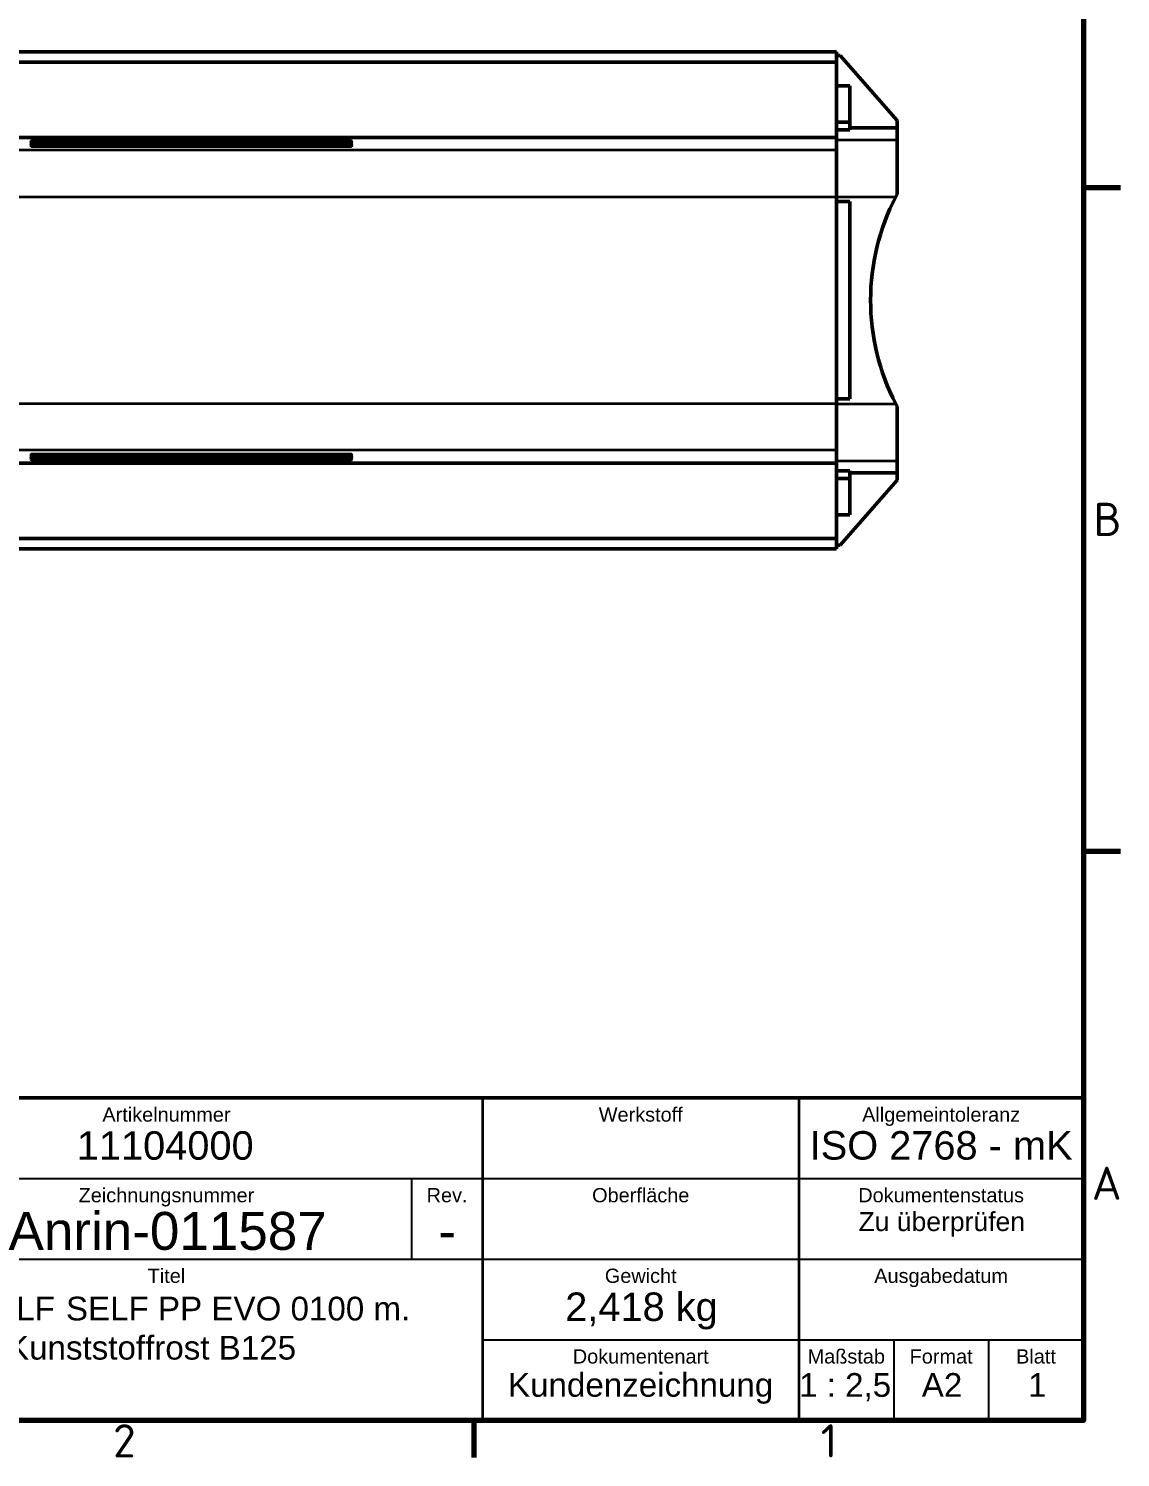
# Model space of a CAD drawing. Header units: millimetres. Extents: x 0 to 1485, y 0 to 1050.
# Drawn here: x 1182 to 1469.8, y 15.3 to 391.9 of the extents above; entities that cross this region are included whole.
import ezdxf
from ezdxf.enums import TextEntityAlignment as Align

# ---------------------------------------------------------------- set-up
doc = ezdxf.new("R2010")
doc.units = ezdxf.units.MM
doc.header["$LTSCALE"] = 2.5
for name, color, linetype, lineweight in [('Rahmen (ISO)', 7, 'Continuous', 70), ('Sichtbar (ISO)', 7, 'Continuous', 50), ('Sichtbar schmal (ISO)', 7, 'Continuous', 35), ('Symbole(DIN)', 179, 'Continuous', 25), ('Titel (ISO)', 7, 'Continuous', 50)]:
    doc.layers.add(name, color=color, linetype=linetype, lineweight=lineweight)
doc.styles.add('Aktuell-DIN', font='arial.ttf')
doc.styles.add('Notiztext (DIN)', font='isocpeur.ttf')
doc.styles.add('Textstil36', font='arial.ttf')
doc.styles.add('Textstil50', font='arial.ttf')
doc.styles.add('Textstil53', font='arial.ttf')
doc.styles.add('Textstil60', font='arial.ttf')
doc.styles.add('Textstil94', font='arial.ttf')

# ---------------------------------------------------------------- blocks, each defined once
blk = doc.blocks.new('Ränder Standardrahmen')
at = {"layer": 'Rahmen (ISO)'}
for p, q in [((584.0000152587891, 140), (587.9000091552734, 140)), ((584.0000152587891, 70), (587.9000091552734, 70)), ((519.7499847412109, 10), (519.7499847412109, 6.100000143051147))]:
    blk.add_line(p, q, dxfattribs=at)
at = {"layer": 'Rahmen (ISO)', "flags": 128}
blk.add_lwpolyline([(10, 10), (10, 410), (584.0000152587891, 410), (584.0000152587891, 10), (10, 10)], dxfattribs=at)
at = {"layer": 'Rahmen (ISO)', "char_height": 3.499999940395355, "attachment_point": 7, "style": 'Notiztext (DIN)'}
for s, insert in [('B', (585.0530501258381, 103.2500000298023)), ('A', (584.8777254474171, 33.25000002980232)), ('2', (481.7033748340615, 6.100000059604644)), ('1', (556.299600776777, 6.100000059604644))]:
    blk.add_mtext(s, dxfattribs=dict(at, insert=insert))
blk = doc.blocks.new('Schriftfelder Kundenzeichnung DE')
at = {"layer": 'Titel (ISO)', "lineweight": 50}
for p, q in [((283.008889163923, 239.2203436413095), (103.008889163923, 239.2203436413095)), ((283.008889163923, 205.2203436413095), (283.008889163923, 239.2203436413095)), ((103.008889163923, 205.2203436413095), (283.008889163923, 205.2203436413095))]:
    blk.add_line(p, q, dxfattribs=at)
at = {"layer": 'Titel (ISO)', "lineweight": 35}
for p, q in [((219.6755558305896, 239.2203436413095), (219.6755558305896, 205.2203436413095)), ((253.008889163923, 239.2203436413095), (253.008889163923, 205.2203436413095))]:
    blk.add_line(p, q, dxfattribs=at)
at = {"layer": 'Titel (ISO)', "lineweight": 25}
for p, q in [((103.008889163923, 230.7203436413095), (283.008889163923, 230.7203436413095)), ((212.1755558305896, 230.7203436413095), (212.1755558305896, 222.2203436413095)), ((153.008889163923, 222.2203436413095), (283.008889163923, 222.2203436413095)), ((219.6755558305896, 213.7203436413095), (283.008889163923, 213.7203436413095)), ((263.008889163923, 213.7203436413095), (263.008889163923, 205.2203436413095)), ((273.008889163923, 213.7203436413095), (273.008889163923, 205.2203436413095))]:
    blk.add_line(p, q, dxfattribs=at)
at = {"layer": 'Symbole(DIN)', "color": 7, "style": 'Aktuell-DIN'}
for s, insert, char_height, attachment_point in [('\\fArial|b0|i0;Artikelnummer', (186.3422224972563, 238.2203436413095), 1.500000059604645, 2), ('\\fArial|b0|i0;Werkstoff', (236.3422224972563, 238.2203436413095), 1.500000059604645, 2), ('\\fArial|b0|i0;Allgemeintoleranz', (268.008889163923, 238.2203436413095), 1.500000059604645, 2), ('\\fArial|b0|i0;Zeichnungsnummer', (186.3422224972563, 229.7203436413095), 1.500000059604645, 2), ('\\fArial|b0|i0;Oberfläche', (236.3422224972563, 229.7203436413095), 1.500000059604645, 2), ('\\fArial|b0|i0;Dokumentenstatus', (268.008889163923, 229.7203436413095), 1.500000059604645, 2), ('\\fArial|b0|i0;Titel', (186.3422224972563, 221.2203436413095), 1.500000059604645, 2), ('\\fArial|b0|i0;Gewicht', (236.3422224972563, 221.2203436413095), 1.500000059604645, 2), ('\\fArial|b0|i0;Ausgabedatum', (268.008889163923, 221.2203436413095), 1.500000059604645, 2), ('\\fArial|b0|i0; ', (174.5843457831856, 218.7203436413095), 3.00000011920929, 1), ('\\fArial|b0|i0;Dokumentenart', (236.3422224972563, 212.7203436413095), 1.500000059604645, 2), ('\\fArial|b0|i0;Maßstab', (258.008889163923, 212.7203436413095), 1.500000059604645, 2), ('\\fArial|b0|i0;Format', (268.008889163923, 212.7203436413095), 1.500000059604645, 2), ('\\fArial|b0|i0;Blatt', (278.008889163923, 212.7203436413095), 1.500000059604645, 2)]:
    blk.add_mtext(s, dxfattribs=dict(at, insert=insert, char_height=char_height, attachment_point=attachment_point))
for s, insert, char_height, width, attachment_point in [('\\fArial|b0|i0;ISO 2768 - mK', (268.008889163923, 235.7203436413095), 3.00000011920929, 27.71570205688477, 2), ('\\fArial|b0|i0;ANRIN SELF', (154.0088891639229, 218.2641696253106), 2.5, 20.5754566192627, 1), ('\\fArial|b0|i0;SELF PP EVO 0100 m. ', (175.7482170714852, 218.2641696253106), 2.5, 37.27133989334106, 1), ('\\fArial|b0|i0;Polyamid-Kunststoffrost B125  ', (154.0088891639229, 214.136312536268), 2.5, 47.94207096099854, 1)]:
    blk.add_mtext(s, dxfattribs=dict(at, insert=insert, char_height=char_height, width=width, attachment_point=attachment_point))
at = {"layer": 'Symbole(DIN)', "color": 179, "insert": (215.9255558305896, 229.7203436413095), "char_height": 1.500000059604645, "attachment_point": 2, "style": 'Aktuell-DIN'}
blk.add_mtext('\\fArial|b0|i0;Rev.', dxfattribs=at)
at = {"layer": 'Symbole(DIN)', "color": 7}
for tag, p, height, style in [('AUTOR_001', (105.9804103098984, 233.1777106263027), 2.5, 'Textstil36'), ('Artikelnummer_001', (176.8909942908661, 232.7080652132904), 3.00000011920929, 'Textstil60'), ('BAUTEILNUMMER_001', (169.6928361645772, 223.2039725036983), 4.000000059604645, 'Textstil53'), ('REVISIONSNUMMER_001', (214.9937686407158, 223.2203435817049), 4.000000059604645, 'Textstil53'), ('VaultStatus_001', (259.3015220491799, 225.1862371989935), 2.000000029802322, 'Textstil50'), ('MASSE\\P3;_001', (228.3817856188633, 215.7080652132903), 3.00000011920929, 'Textstil60'), ('Dokumentenart_001', (222.3492143117174, 207.7203436413094), 2.5, 'Textstil36'), ('Anfänglicher_Ansichtsmaßstab_001', (253.0344689729271, 207.7101117177078), 2.5, 'Textstil36'), ('Blattgröße_001', (265.965062424496, 207.7101117177078), 2.5, 'Textstil36'), ('Blattnummer_001', (277.1681661079884, 207.7101117177078), 2.5, 'Textstil36')]:
    blk.add_attdef(tag, p, '', height=height, dxfattribs=dict(at, style=style))
for tag, height, style, p in [('MATERIAL', 1.800000071525574, 'Textstil94', (236.3422224972563, 235.7203436413095)), ('Oberfläche', 2.5, 'Textstil36', (236.3422224972563, 227.2203436413095)), ('GENEHM.DAT._KONSTR.', 3.00000011920929, 'Textstil60', (268.008889163923, 218.7203436413095))]:
    blk.add_attdef(tag, text='', height=height, dxfattribs=dict(at, style=style)).set_placement(p, align=Align.TOP_CENTER)

msp = doc.modelspace()

# ---------------------------------------------------------------- linework, layer by layer
at = {"layer": 'Sichtbar (ISO)'}
for p, q in [((389.9049947274941, 385.7352789371916), (1394.904994727494, 385.7352789371918)), ((1394.904994727494, 385.7352789371918), (1394.904994727494, 382.9852789371918)), ((1394.904994727494, 384.735278937185), (1395.904994727494, 384.735278937185)), ((1410.904994727494, 367.6003091094603), (1395.904994727494, 384.735278937185)), ((389.9049947274941, 382.9852789371916), (1394.904994727494, 382.9852789371918)), ((1394.904994727494, 382.9852789371859), (1394.904994727494, 363.1708624503073)), ((1394.904994727494, 376.7352789371851), (1398.404994727494, 376.7352789371851)), ((1398.404994727494, 376.7352789371851), (1398.404994727494, 365.735278937185)), ((1394.904994727494, 367.1807482377969), (1398.404994727494, 367.1807482377969)), ((1398.404994727494, 365.735278937185), (1410.904994727494, 365.735278937185)), ((1398.404994727494, 365.735278937185), (1398.404994727494, 365.1758644416345)), ((1410.904994727494, 367.6003091094603), (1410.904994727494, 365.735278937185)), ((1410.904994727494, 365.735278937185), (1410.904994727494, 362.5154046823932)), ((1394.904994727494, 363.1708624503073), (389.9049947274941, 363.170862450307)), ((1182.904994727494, 362.1942718178853), (1266.904994727494, 362.1942718178853)), ((1266.904994727494, 361.9131594192084), (1182.904994727494, 361.9131594192083)), ((1182.904994727494, 361.8454894491632), (1266.904994727494, 361.8454894491632)), ((1266.904994727494, 361.5643770504863), (1182.904994727494, 361.5643770504863)), ((1398.404994727494, 365.1758644416345), (1394.904994727494, 365.1758644416345)), ((1394.904994727494, 363.1708624503073), (1394.904994727494, 359.7721035441787)), ((1410.904994727494, 362.5154046823932), (1410.904994727494, 348.2352789371672)), ((1182.904994727494, 361.4967070804411), (1266.904994727494, 361.4967070804411)), ((1266.904994727494, 361.2155946817642), (1182.904994727494, 361.2155946817642)), ((1182.904994727494, 361.147924711719), (1266.904994727494, 361.147924711719)), ((1266.904994727494, 360.866812313042), (1182.904994727494, 360.866812313042)), ((1394.904994727494, 359.7721035441787), (1394.904994727494, 347.5519439284924)), ((1394.904994727494, 347.5519439284924), (1394.904994727494, 292.9186139458436)), ((1394.904994727494, 346.2352789371672), (1398.404994727494, 346.2352789371672)), ((1398.404994727494, 346.2352789371672), (1398.404994727494, 294.2352789371672)), ((1398.404994727494, 294.2352789371672), (1394.904994727494, 294.2352789371672)), ((1394.904994727494, 292.9186139458436), (1394.904994727494, 280.6984543301641)), ((1410.904994727494, 292.2352789371672), (1410.904994727494, 277.9551531919495)), ((1182.904994727494, 279.6037455613115), (1266.904994727494, 279.6037455613115)), ((1266.904994727494, 279.3226331626354), (1182.904994727494, 279.3226331626354)), ((1182.904994727494, 279.2549631925924), (1266.904994727494, 279.2549631925924)), ((1266.904994727494, 278.9738507939163), (1182.904994727494, 278.9738507939162)), ((1182.904994727494, 278.9061808238732), (1266.904994727494, 278.9061808238733)), ((1394.904994727494, 280.6984543301641), (1394.904994727494, 277.2996954240644)), ((1394.904994727494, 277.2996954240644), (389.9049947274941, 277.2996954240642)), ((1266.904994727494, 278.6250684251971), (1182.904994727494, 278.6250684251971)), ((1182.904994727494, 278.5573984551541), (1266.904994727494, 278.5573984551541)), ((1266.904994727494, 278.2762860564779), (1182.904994727494, 278.2762860564779)), ((1394.904994727494, 277.2996954240644), (1394.904994727494, 257.4852789371858)), ((1394.904994727494, 275.2946934327307), (1398.404994727494, 275.2946934327307)), ((1398.404994727494, 275.2946934327307), (1398.404994727494, 274.735278937185)), ((1410.904994727494, 277.9551531919495), (1410.904994727494, 274.735278937185)), ((1398.404994727494, 273.2898096365684), (1394.904994727494, 273.2898096365684)), ((1395.904994727494, 255.7352789371849), (1410.904994727494, 272.8702487649097)), ((1398.404994727494, 274.735278937185), (1410.904994727494, 274.735278937185)), ((1398.404994727494, 274.735278937185), (1398.404994727494, 263.7352789371849)), ((1410.904994727494, 274.735278937185), (1410.904994727494, 272.8702487649097)), ((1398.404994727494, 263.7352789371849), (1394.904994727494, 263.7352789371849)), ((1394.904994727494, 257.4852789371918), (389.9049947274941, 257.4852789371916)), ((1394.904994727494, 257.4852789371918), (1394.904994727494, 254.7352789371918)), ((389.9049947274941, 254.7352789371916), (1394.904994727494, 254.7352789371918)), ((1394.904994727494, 255.7352789371849), (1395.904994727494, 255.7352789371849))]:
    msp.add_line(p, q, dxfattribs=at)
msp.add_arc((1463.404994727494, 320.2352789371672), 59.49999999999996, 152.6707195793273, 207.3292804206727, dxfattribs=at)
for centre, major_axis, ratio, start_param, end_param in [((1182.904994727494, 362.1245153441408), (-0.2000000000000028, 1.473895916378782e-12), 0.3487823687220767, 4.712388980389925, 6.283185307158782), ((1182.904994727494, 361.7757329754187), (-0.2000000000000028, 1.473895916378782e-12), 0.3487823687220767, 4.712388980389925, 6.283185307158782), ((1266.904994727494, 362.1245153441409), (-0.2000000000000028, -1.137786349025038e-12), 0.3487823687220767, 3.141592653606157, 4.712388980380929), ((1266.904994727494, 361.7757329754189), (-0.2000000000000028, -1.137786349025038e-12), 0.3487823687220767, 3.141592653606157, 4.712388980380929), ((1182.904994727494, 361.4269506066967), (-0.2000000000000028, 1.473895916378782e-12), 0.3487823687220767, 4.712388980389925, 6.283185307158782), ((1182.904994727494, 361.0781682379745), (-0.2000000000000028, 1.473895916378782e-12), 0.3487823687220767, 4.712388980389925, 6.283185307158782), ((1266.904994727494, 361.4269506066967), (-0.2000000000000028, -1.137786349025038e-12), 0.3487823687220767, 3.141592653606157, 4.712388980380929), ((1266.904994727494, 361.0781682379745), (-0.2000000000000028, -1.137786349025038e-12), 0.3487823687220767, 3.141592653605521, 4.712388980380929), ((1182.904994727494, 279.3923896363792), (0.2000000000000029, 1.47398468830074e-12), 0.3487823687191151, 3.141592653610594, 4.712388980379455), ((1182.904994727494, 279.04360726766), (0.2000000000000029, 1.47398468830074e-12), 0.3487823687191151, 3.141592653610594, 4.712388980379455), ((1182.904994727494, 278.6948248989409), (0.2000000000000029, 1.47398468830074e-12), 0.3487823687191151, 3.141592653610594, 4.712388980379455), ((1266.904994727494, 279.3923896363793), (0.2000000000000029, -1.137697577103189e-12), 0.3487823687191151, 4.71238898038845, 6.283185307163221), ((1266.904994727494, 279.04360726766), (0.2000000000000029, -1.137697577103189e-12), 0.3487823687191151, 4.71238898038845, 6.283185307163221), ((1266.904994727494, 278.6948248989409), (0.2000000000000029, -1.137697577103189e-12), 0.3487823687191151, 4.71238898038845, 6.283185307163221), ((1182.904994727494, 278.3460425302218), (0.2000000000000029, 1.47398468830074e-12), 0.3487823687191151, 3.141592653610594, 4.712388980379455), ((1266.904994727494, 278.3460425302218), (0.2000000000000029, -1.137697577103189e-12), 0.3487823687191151, 4.71238898038845, 6.283185307163221)]:
    msp.add_ellipse(centre, major_axis=major_axis, ratio=ratio, start_param=start_param, end_param=end_param, dxfattribs=at)
for points, knots in [([(1182.904994727494, 361.9131594192083), (1182.893586335669, 361.9131594192083), (1182.882055709887, 361.9142323510452), (1182.860227055129, 361.9181860762641), (1182.849715449713, 361.9211058013003), (1182.828311985541, 361.9288722919644), (1182.817593668576, 361.9340528067751), (1182.794775244872, 361.9474334469919), (1182.783380954588, 361.9561508084813), (1182.75886331474, 361.9787619056988), (1182.7472799138, 361.9933276951779), (1182.723765540679, 362.0310336680872), (1182.714710757373, 362.0549549265821), (1182.70654068976, 362.0940614574753), (1182.704994727494, 362.1093017138998), (1182.704994727494, 362.1245153441425)], [0, 0, 0, 0, 0.00342251754743296, 0.00342251754743296, 0.00688746853509521, 0.00688746853509521, 0.0110905450856036, 0.0110905450856036, 0.01683787416587411, 0.01683787416587411, 0.02533888691306945, 0.02533888691306945, 0.03837558238990658, 0.03837558238990658, 0.04658628520557191, 0.04658628520557191, 0.04658628520557191, 0.04658628520557191]), ([(1182.904994727494, 361.5643770504863), (1182.893586335669, 361.5643770504863), (1182.882055709887, 361.5654499823231), (1182.860227055129, 361.569403707542), (1182.849715449713, 361.5723234325782), (1182.828311985541, 361.5800899232423), (1182.817593668576, 361.5852704380529), (1182.794775244872, 361.5986510782697), (1182.783380954588, 361.6073684397591), (1182.75886331474, 361.6299795369766), (1182.7472799138, 361.6445453264559), (1182.723765540679, 361.6822512993652), (1182.714710757373, 361.7061725578601), (1182.70654068976, 361.7452790887533), (1182.704994727494, 361.7605193451778), (1182.704994727494, 361.7757329754204)], [0, 0, 0, 0, 0.00342251754743296, 0.00342251754743296, 0.006887468535091154, 0.006887468535091154, 0.01109054508557812, 0.01109054508557812, 0.01683787416585318, 0.01683787416585318, 0.02533888691309522, 0.02533888691309522, 0.03837558238990882, 0.03837558238990882, 0.04658628520558066, 0.04658628520558066, 0.04658628520558066, 0.04658628520558066]), ([(1267.104994727494, 362.1245153441421), (1267.104994727494, 362.0809840269733), (1267.093017806478, 362.0363250539371), (1267.051603124715, 361.9792168424262), (1267.036154004337, 361.962926628365), (1267.004759279758, 361.9407691773324), (1266.991763679127, 361.9333558112328), (1266.968324544775, 361.9237930651894), (1266.958911237651, 361.9207008860346), (1266.942205889028, 361.9167198073181), (1266.935126975812, 361.9154311714132), (1266.920408241363, 361.9136367402456), (1266.912680515728, 361.9131594192084), (1266.904994727494, 361.9131594192084)], [0, 0, 0, 0, 0.02349358455193896, 0.02349358455193896, 0.03323096224485573, 0.03323096224485573, 0.03871547982829112, 0.03871547982829112, 0.04195339490372017, 0.04195339490372017, 0.04416823203819548, 0.04416823203819548, 0.04647396850849442, 0.04647396850849442, 0.04647396850849442, 0.04647396850849442]), ([(1267.104994727494, 361.7757329754201), (1267.104994727494, 361.7322016582513), (1267.093017806478, 361.687542685215), (1267.051603124715, 361.6304344737042), (1267.036154004338, 361.6141442596431), (1267.004759279759, 361.5919868086104), (1266.991763679127, 361.5845734425108), (1266.968324544776, 361.5750106964674), (1266.958911237652, 361.5719185173125), (1266.942205889028, 361.5679374385961), (1266.935126975812, 361.566648802691), (1266.920408241363, 361.5648543715236), (1266.912680515728, 361.5643770504863), (1266.904994727494, 361.5643770504863)], [0, 0, 0, 0, 0.02349358455193932, 0.02349358455193932, 0.03323096224483137, 0.03323096224483137, 0.03871547982829522, 0.03871547982829522, 0.04195339490370857, 0.04195339490370857, 0.0441682320381931, 0.0441682320381931, 0.04647396850850639, 0.04647396850850639, 0.04647396850850639, 0.04647396850850639]), ([(1182.904994727494, 361.2155946817642), (1182.893586335669, 361.2155946817642), (1182.882055709887, 361.216667613601), (1182.860227055129, 361.2206213388199), (1182.849715449713, 361.223541063856), (1182.828311985541, 361.2313075545201), (1182.817593668576, 361.2364880693308), (1182.794775244872, 361.2498687095476), (1182.783380954588, 361.258586071037), (1182.75886331474, 361.2811971682546), (1182.7472799138, 361.2957629577338), (1182.723765540679, 361.3334689306431), (1182.714710757373, 361.357390189138), (1182.70654068976, 361.3964967200312), (1182.704994727494, 361.4117369764556), (1182.704994727494, 361.4269506066983)], [0, 0, 0, 0, 0.00342251754743296, 0.00342251754743296, 0.006887468535091154, 0.006887468535091154, 0.01109054508557812, 0.01109054508557812, 0.01683787416585318, 0.01683787416585318, 0.02533888691309522, 0.02533888691309522, 0.03837558238990882, 0.03837558238990882, 0.04658628520558066, 0.04658628520558066, 0.04658628520558066, 0.04658628520558066]), ([(1182.904994727494, 360.866812313042), (1182.893586335669, 360.866812313042), (1182.882055709887, 360.8678852448788), (1182.860227055129, 360.8718389700978), (1182.849715449713, 360.8747586951339), (1182.828311985541, 360.882525185798), (1182.817593668576, 360.8877057006086), (1182.794775244872, 360.9010863408254), (1182.783380954588, 360.9098037023149), (1182.75886331474, 360.9324147995325), (1182.7472799138, 360.9469805890117), (1182.723765540679, 360.984686561921), (1182.714710757373, 361.0086078204159), (1182.70654068976, 361.047714351309), (1182.704994727494, 361.0629546077335), (1182.704994727494, 361.0781682379761)], [0, 0, 0, 0, 0.00342251754743296, 0.00342251754743296, 0.006887468535091154, 0.006887468535091154, 0.01109054508557812, 0.01109054508557812, 0.01683787416585318, 0.01683787416585318, 0.02533888691309522, 0.02533888691309522, 0.03837558238990617, 0.03837558238990617, 0.04658628520556793, 0.04658628520556793, 0.04658628520556793, 0.04658628520556793]), ([(1267.104994727494, 361.426950606698), (1267.104994727494, 361.3834192895292), (1267.093017806478, 361.3387603164929), (1267.051603124715, 361.2816521049821), (1267.036154004338, 361.2653618909209), (1267.004759279759, 361.2432044398883), (1266.991763679127, 361.2357910737887), (1266.968324544776, 361.2262283277453), (1266.958911237652, 361.2231361485904), (1266.942205889028, 361.219155069874), (1266.935126975812, 361.2178664339689), (1266.920408241363, 361.2160720028014), (1266.912680515728, 361.2155946817642), (1266.904994727494, 361.2155946817642)], [0, 0, 0, 0, 0.02349358455193932, 0.02349358455193932, 0.03323096224483137, 0.03323096224483137, 0.03871547982829522, 0.03871547982829522, 0.04195339490370857, 0.04195339490370857, 0.0441682320381931, 0.0441682320381931, 0.04647396850850639, 0.04647396850850639, 0.04647396850850639, 0.04647396850850639]), ([(1267.104994727494, 361.0781682379755), (1267.104994727494, 361.0346369208068), (1267.093017806478, 360.9899779477706), (1267.051603124715, 360.9328697362598), (1267.036154004337, 360.9165795221986), (1267.004759279758, 360.894422071166), (1266.991763679127, 360.8870087050665), (1266.968324544776, 360.8774459590231), (1266.958911237652, 360.8743537798683), (1266.942205889028, 360.8703727011519), (1266.935126975812, 360.8690840652469), (1266.920408241363, 360.8672896340793), (1266.912680515728, 360.866812313042), (1266.904994727494, 360.866812313042)], [0, 0, 0, 0, 0.02349358455193572, 0.02349358455193572, 0.03323096224482421, 0.03323096224482421, 0.03871547982823612, 0.03871547982823612, 0.04195339490364147, 0.04195339490364147, 0.04416823203813413, 0.04416823203813413, 0.04647396850845462, 0.04647396850845462, 0.04647396850845462, 0.04647396850845462]), ([(1182.704994727494, 279.3923896363776), (1182.704994727494, 279.4359209535463), (1182.71697164851, 279.4805799265825), (1182.758386330273, 279.5376881380934), (1182.77383545065, 279.5539783521547), (1182.80523017523, 279.5761358031873), (1182.818225775861, 279.5835491692869), (1182.841664910212, 279.5931119153304), (1182.851078217336, 279.5962040944852), (1182.86778356596, 279.6001851732017), (1182.874862479176, 279.6014738091067), (1182.889581213625, 279.6032682402742), (1182.89730893926, 279.6037455613115), (1182.904994727494, 279.6037455613115)], [0, 0, 0, 0, 0.02349358455194005, 0.02349358455194005, 0.03323096224485725, 0.03323096224485725, 0.0387154798283062, 0.0387154798283062, 0.04195339490373309, 0.04195339490373309, 0.0441682320382371, 0.0441682320382371, 0.04647396850856134, 0.04647396850856134, 0.04647396850856134, 0.04647396850856134]), ([(1182.704994727494, 279.0436072676584), (1182.704994727494, 279.0871385848271), (1182.71697164851, 279.1317975578633), (1182.758386330273, 279.1889057693742), (1182.77383545065, 279.2051959834354), (1182.805230175229, 279.2273534344681), (1182.818225775861, 279.2347668005677), (1182.841664910212, 279.2443295466113), (1182.851078217337, 279.2474217257661), (1182.86778356596, 279.2514028044826), (1182.874862479176, 279.2526914403876), (1182.889581213625, 279.2544858715551), (1182.89730893926, 279.2549631925924), (1182.904994727494, 279.2549631925924)], [0, 0, 0, 0, 0.0234935845519388, 0.0234935845519388, 0.03323096224486676, 0.03323096224486676, 0.03871547982832579, 0.03871547982832579, 0.04195339490376254, 0.04195339490376254, 0.04416823203826218, 0.04416823203826218, 0.04647396850857553, 0.04647396850857553, 0.04647396850857553, 0.04647396850857553]), ([(1182.704994727494, 278.6948248989393), (1182.704994727494, 278.7383562161079), (1182.71697164851, 278.7830151891442), (1182.758386330273, 278.840123400655), (1182.77383545065, 278.8564136147163), (1182.805230175229, 278.878571065749), (1182.818225775861, 278.8859844318486), (1182.841664910212, 278.8955471778921), (1182.851078217337, 278.8986393570469), (1182.86778356596, 278.9026204357634), (1182.874862479176, 278.9039090716684), (1182.889581213625, 278.9057035028359), (1182.89730893926, 278.9061808238732), (1182.904994727494, 278.9061808238732)], [0, 0, 0, 0, 0.0234935845519388, 0.0234935845519388, 0.03323096224486719, 0.03323096224486719, 0.03871547982832622, 0.03871547982832622, 0.04195339490375902, 0.04195339490375902, 0.04416823203825882, 0.04416823203825882, 0.04647396850857578, 0.04647396850857578, 0.04647396850857578, 0.04647396850857578]), ([(1266.904994727494, 279.6037455613115), (1266.916403119319, 279.6037455613115), (1266.927933745101, 279.6026726294747), (1266.94976239986, 279.5987189042558), (1266.960274005275, 279.5957991792197), (1266.981677469447, 279.5880326885556), (1266.992395786412, 279.5828521737449), (1267.015214210116, 279.5694715335281), (1267.0266085004, 279.5607541720387), (1267.051126140248, 279.5381430748213), (1267.062709541188, 279.5235772853421), (1267.086223914309, 279.4858713124329), (1267.095278697615, 279.461950053938), (1267.103448765228, 279.4228435230451), (1267.104994727494, 279.4076032666208), (1267.104994727494, 279.3923896363782)], [0, 0, 0, 0, 0.003422517547436742, 0.003422517547436742, 0.006887468535089156, 0.006887468535089156, 0.01109054508559093, 0.01109054508559093, 0.0168378741658462, 0.0168378741658462, 0.02533888691307481, 0.02533888691307481, 0.03837558238985257, 0.03837558238985257, 0.04658628520546145, 0.04658628520546145, 0.04658628520546145, 0.04658628520546145]), ([(1266.904994727494, 279.2549631925924), (1266.916403119319, 279.2549631925924), (1266.927933745101, 279.2538902607556), (1266.94976239986, 279.2499365355367), (1266.960274005275, 279.2470168105006), (1266.981677469447, 279.2392503198364), (1266.992395786412, 279.2340698050257), (1267.015214210116, 279.220689164809), (1267.0266085004, 279.2119718033196), (1267.051126140248, 279.1893607061022), (1267.062709541188, 279.174794916623), (1267.086223914309, 279.1370889437139), (1267.095278697615, 279.1131676852192), (1267.103448765228, 279.0740611543262), (1267.104994727494, 279.0588208979016), (1267.104994727494, 279.0436072676588)], [0, 0, 0, 0, 0.003422517547436663, 0.003422517547436663, 0.006887468535089292, 0.006887468535089292, 0.01109054508559107, 0.01109054508559107, 0.0168378741658422, 0.0168378741658422, 0.02533888691305329, 0.02533888691305329, 0.03837558238978022, 0.03837558238978022, 0.04658628520551476, 0.04658628520551476, 0.04658628520551476, 0.04658628520551476]), ([(1266.904994727494, 278.9061808238733), (1266.916403119319, 278.9061808238733), (1266.927933745101, 278.9051078920364), (1266.94976239986, 278.9011541668175), (1266.960274005275, 278.8982344417814), (1266.981677469447, 278.8904679511173), (1266.992395786412, 278.8852874363066), (1267.015214210116, 278.8719067960899), (1267.0266085004, 278.8631894346004), (1267.051126140248, 278.840578337383), (1267.062709541188, 278.8260125479039), (1267.086223914309, 278.7883065749948), (1267.095278697615, 278.7643853165001), (1267.103448765228, 278.725278785607), (1267.104994727494, 278.7100385291824), (1267.104994727494, 278.6948248989397)], [0, 0, 0, 0, 0.003422517547436663, 0.003422517547436663, 0.006887468535089292, 0.006887468535089292, 0.01109054508559107, 0.01109054508559107, 0.0168378741658422, 0.0168378741658422, 0.02533888691305329, 0.02533888691305329, 0.03837558238978022, 0.03837558238978022, 0.04658628520551476, 0.04658628520551476, 0.04658628520551476, 0.04658628520551476]), ([(1182.704994727494, 278.3460425302202), (1182.704994727494, 278.3895738473889), (1182.71697164851, 278.4342328204251), (1182.758386330273, 278.491341031936), (1182.77383545065, 278.5076312459972), (1182.80523017523, 278.5297886970299), (1182.818225775861, 278.5372020631295), (1182.841664910212, 278.546764809173), (1182.851078217337, 278.5498569883278), (1182.86778356596, 278.5538380670442), (1182.874862479176, 278.5551267029493), (1182.889581213625, 278.5569211341168), (1182.89730893926, 278.5573984551541), (1182.904994727494, 278.5573984551541)], [0, 0, 0, 0, 0.02349358455193858, 0.02349358455193858, 0.03323096224486731, 0.03323096224486731, 0.03871547982832749, 0.03871547982832749, 0.04195339490376017, 0.04195339490376017, 0.04416823203825545, 0.04416823203825545, 0.04647396850856521, 0.04647396850856521, 0.04647396850856521, 0.04647396850856521]), ([(1266.904994727494, 278.5573984551541), (1266.916403119319, 278.5573984551541), (1266.927933745101, 278.5563255233173), (1266.94976239986, 278.5523717980984), (1266.960274005275, 278.5494520730622), (1266.981677469447, 278.5416855823981), (1266.992395786412, 278.5365050675875), (1267.015214210116, 278.5231244273707), (1267.0266085004, 278.5144070658813), (1267.051126140248, 278.4917959686639), (1267.062709541188, 278.4772301791847), (1267.086223914309, 278.4395242062756), (1267.095278697615, 278.4156029477809), (1267.103448765228, 278.3764964168878), (1267.104994727494, 278.3612561604633), (1267.104994727494, 278.3460425302206)], [0, 0, 0, 0, 0.003422517547436742, 0.003422517547436742, 0.006887468535089156, 0.006887468535089156, 0.01109054508559093, 0.01109054508559093, 0.01683787416584334, 0.01683787416584334, 0.02533888691305656, 0.02533888691305656, 0.03837558238978588, 0.03837558238978588, 0.04658628520550206, 0.04658628520550206, 0.04658628520550206, 0.04658628520550206])]:
    msp.add_open_spline(points, degree=3, knots=knots, dxfattribs=at)
for points in [[(1410.546222383145, 347.5519439284916), (1410.66378509631, 347.7794321922793), (1410.783482953009, 348.0074430682146), (1410.904994727494, 348.2352789371672)], [(1410.904994727494, 292.2352789371672), (1410.783485973378, 292.4631078511362), (1410.663790775962, 292.6911159517894), (1410.546222383145, 292.9186139458427)]]:
    msp.add_open_spline(points, degree=3, dxfattribs=at)
at = {"layer": 'Sichtbar schmal (ISO)'}
for p, q in [((1182.904994727494, 361.9131594192083), (1182.904994727494, 362.1942718178853)), ((1182.904994727494, 361.5643770504862), (1182.904994727494, 361.8454894491632)), ((1266.904994727494, 362.1942718178853), (1266.904994727494, 361.9131594192083)), ((1266.904994727494, 361.8454894491632), (1266.904994727494, 361.5643770504863)), ((1394.904994727494, 362.5154046823932), (1410.904994727494, 362.5154046823932)), ((1394.904994727494, 359.7721035441787), (389.9049947274941, 359.7721035441784)), ((1182.904994727494, 361.2155946817641), (1182.904994727494, 361.4967070804411)), ((1182.904994727494, 360.866812313042), (1182.904994727494, 361.147924711719)), ((1266.904994727494, 361.4967070804411), (1266.904994727494, 361.2155946817641)), ((1266.904994727494, 361.147924711719), (1266.904994727494, 360.866812313042)), ((389.9049947274941, 347.5519439284922), (1394.904994727494, 347.5519439284924)), ((1394.904994727494, 347.5519439284916), (1410.546222383145, 347.5519439284916)), ((1394.904994727494, 292.9186139458436), (389.9049947274941, 292.9186139458433)), ((1394.904994727494, 292.9186139458427), (1410.546222383145, 292.9186139458427)), ((1394.904994727494, 280.6984543301641), (389.9049947274941, 280.6984543301638)), ((1182.904994727494, 279.6037455613115), (1182.904994727494, 279.3226331626354)), ((1182.904994727494, 279.2549631925924), (1182.904994727494, 278.9738507939162)), ((1182.904994727494, 278.9061808238732), (1182.904994727494, 278.6250684251971)), ((1266.904994727494, 279.3226331626354), (1266.904994727494, 279.6037455613115)), ((1266.904994727494, 278.9738507939162), (1266.904994727494, 279.2549631925924)), ((1266.904994727494, 278.6250684251971), (1266.904994727494, 278.9061808238733)), ((1182.904994727494, 278.557398455154), (1182.904994727494, 278.2762860564779)), ((1266.904994727494, 278.2762860564779), (1266.904994727494, 278.5573984551541)), ((1394.904994727494, 277.9551531919495), (1410.904994727494, 277.9551531919495))]:
    msp.add_line(p, q, dxfattribs=at)

# ---------------------------------------------------------------- block references
at = {"xscale": 2.5, "yscale": 2.5, "zscale": 2.5}
msp.add_blockref('Ränder Standardrahmen', (0, 0), dxfattribs=at)
ref = msp.add_blockref('Schriftfelder Kundenzeichnung DE', (752.4777770901926, -488.0508591032738), dxfattribs=dict(xscale=2.5, yscale=2.5, zscale=2.5))
ref.add_attrib('Anfänglicher_Ansichtsmaßstab_001', '1 : 2,5', (1385.06394952251, 31.22442019099573), dxfattribs={"layer": 'Symbole(DIN)', "color": 7, "height": 6.25, "style": 'Textstil36'})
ref.add_attrib('Blattgröße_001', 'A2', (1417.390433151432, 31.22442019099573), dxfattribs={"layer": 'Symbole(DIN)', "color": 7, "height": 6.25, "style": 'Textstil36'})
ref.add_attrib('Blattnummer_001', '1', (1445.398192360164, 31.22442019099573), dxfattribs={"layer": 'Symbole(DIN)', "color": 7, "height": 6.25, "style": 'Textstil36'})
ref.add_attrib('VaultStatus_001', 'Zu überprüfen', (1400.731582213142, 74.91473389420997), dxfattribs={"layer": 'Symbole(DIN)', "color": 7, "height": 5.000000074505806, "style": 'Textstil50'})
ref.add_attrib('MASSE\\P3;_001', '2,418 kg', (1323.432241137351, 51.21930392995198), dxfattribs={"layer": 'Symbole(DIN)', "color": 7, "height": 7.500000298023224, "style": 'Textstil60'})
ref.add_attrib('Artikelnummer_001', '11104000', (1194.705262817358, 93.71930392995205), dxfattribs={"layer": 'Symbole(DIN)', "color": 7, "height": 7.500000298023224, "style": 'Textstil60'})
ref.add_attrib('BAUTEILNUMMER_001', 'Anrin-011587', (1176.709867501636, 69.95907215597195), dxfattribs={"layer": 'Symbole(DIN)', "color": 7, "height": 10.00000014901161, "style": 'Textstil53'})
ref.add_attrib('REVISIONSNUMMER_001', '-', (1289.962198691982, 69.99999985098837), dxfattribs={"layer": 'Symbole(DIN)', "color": 7, "height": 10.00000014901161, "style": 'Textstil53'})
ref.add_attrib('Dokumentenart_001', 'Kundenzeichnung', (1308.350812869486, 31.24999999999973), dxfattribs={"layer": 'Symbole(DIN)', "color": 7, "height": 6.25, "style": 'Textstil36'})

doc.saveas('drawing.dxf')
